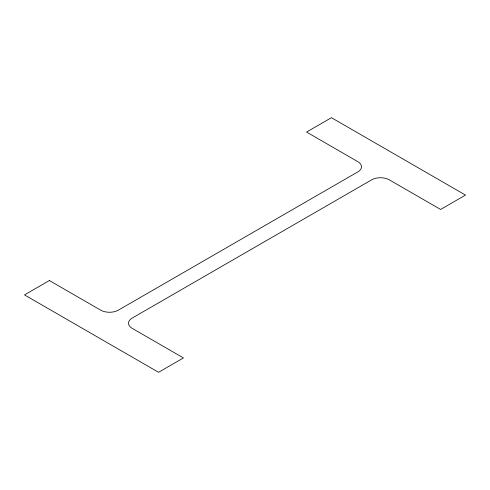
<?xml version="1.0" encoding="UTF-8"?>
<svg xmlns="http://www.w3.org/2000/svg" width="490" height="490" viewBox="0 0 490 490"><rect width="100%" height="100%" fill="white"/><g stroke="black" fill="none" stroke-linecap="round" stroke-linejoin="round"><path stroke-width="0.73" d="M49.386 280.537L24.5 294.907L158.558 372.302L183.444 357.939L132.129 328.312A12.477 7.203 0 0 1 132.129 318.126L371.659 179.836A12.477 7.203 0 0 1 389.305 179.836L440.614 209.463L465.5 195.094L331.442 117.698L306.556 132.061L357.872 161.688A12.477 7.203 0 0 1 357.872 171.874L118.341 310.164A12.477 7.203 0 0 1 100.695 310.164L49.386 280.537"/></g></svg>
